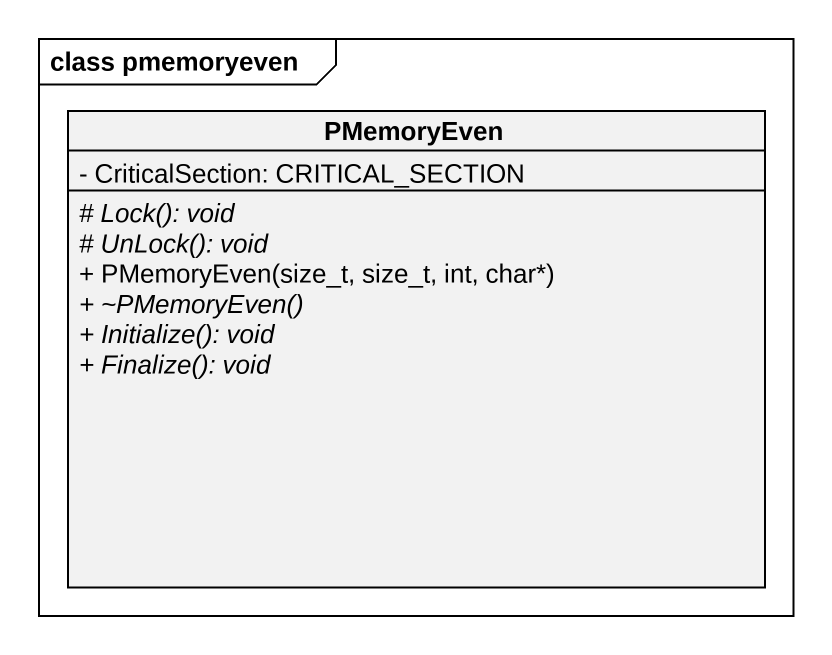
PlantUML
@startuml
mainframe class pmemoryeven
hide circle
hide empty members
skinparam classAttributeIconSize 0
class PMemoryEven {
  - CriticalSection: CRITICAL_SECTION
  {abstract} # Lock(): void
  {abstract} # UnLock(): void
  + PMemoryEven(size_t, size_t, int, char*)
  {abstract} + ~PMemoryEven()
  {abstract} + Initialize(): void
  {abstract} + Finalize(): void
}
@enduml
